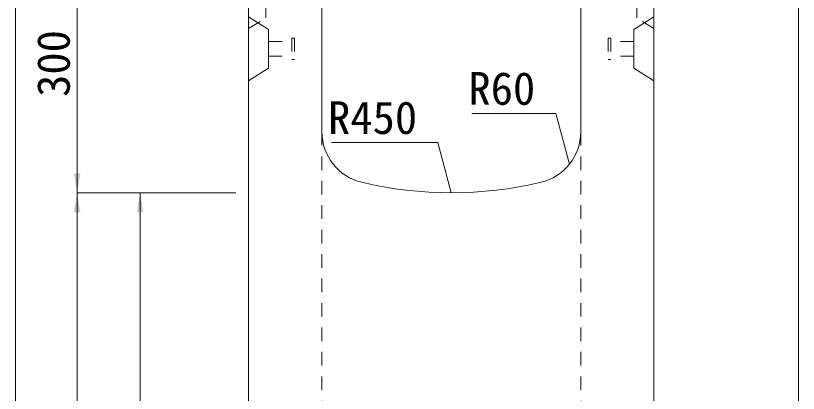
# Model space of a CAD drawing. Units: millimetres at full size; details may follow other scales. Extents: x -3301 to 90699, y 107523 to 139162.
# Drawn here: x 24647 to 25555, y 119070 to 119508 of the extents above; entities that cross this region are included whole.
import ezdxf
from ezdxf.enums import TextEntityAlignment as Align

# ---------------------------------------------------------------- set-up
doc = ezdxf.new("R2010")
doc.units = ezdxf.units.MM
doc.header["$LTSCALE"] = 21
doc.linetypes.add('USER1', pattern=[1.35, 0.75, -0.6])
for name, color, linetype, lineweight in [('寸法線', 7, 'Continuous', 9), ('引出線', 4, 'Continuous', 9), ('本体', 2, 'Continuous', 9), ('ｲﾝｻｰﾄ', 3, 'USER1', 5)]:
    doc.layers.add(name, color=color, linetype=linetype, lineweight=lineweight)
doc.styles.add('ＭＳ ゴシック', font='')
doc.styles.get('ＭＳ ゴシック').set_extended_font_data('MS Gothic')

# ---------------------------------------------------------------- blocks, each defined once
blk = doc.blocks.new('filled_arrow')
at = {"color": 0, "linetype": 'Continuous', "lineweight": -2}
blk.add_solid([(7.5, 1.25), (0, 0), (7.5, -1.25)], dxfattribs=at)

msp = doc.modelspace()

# ---------------------------------------------------------------- linework, layer by layer
at = {"layer": '寸法線'}
for p, q in [((24647.2, 118252.64), (24647.2, 119682.64)), ((24718.47, 119602.64), (24718.47, 119302.64)), ((25554.67, 118252.64), (25554.67, 119602.64)), ((24902.31, 119302.64), (24718.47, 119302.64)), ((24718.47, 119302.64), (24718.47, 118252.64)), ((24902.31, 119302.64), (24718.47, 119302.64)), ((24791.54, 118352.64), (24791.54, 119302.64)), ((24902.31, 119302.64), (24791.54, 119302.64))]:
    msp.add_line(p, q, dxfattribs=at)
at = {"layer": '引出線'}
for points in [[(25289.37, 119335.96), (25273.63, 119394.7), (25176.13, 119394.7)], [(25152.31, 119302.64), (25136.71, 119360.85), (25013.22, 119360.85)]]:
    msp.add_lwpolyline(points, dxfattribs=at)
at = {"layer": '本体', "lineweight": 20}
for p, q in [((24917.31, 119602.64), (24917.31, 118252.64)), ((25002.31, 119602.64), (25002.31, 119373.17)), ((25302.31, 119602.64), (25302.31, 119373.17)), ((25387.31, 119602.64), (25387.31, 118252.64))]:
    msp.add_line(p, q, dxfattribs=at)
at = {"layer": '本体', "linetype": 'USER1'}
for p, q in [((24937.31, 119602.64), (24937.31, 119505.64)), ((25367.31, 119602.64), (25367.31, 119505.64)), ((24917.31, 119493.14), (24937.31, 119505.64)), ((25387.31, 119493.14), (25367.31, 119505.64)), ((25002.31, 119373.17), (25002.31, 118352.64)), ((25302.31, 119373.17), (25302.31, 118352.64))]:
    msp.add_line(p, q, dxfattribs=at)
at = {"layer": '本体'}
for p, q in [((24917.31, 119506.64), (24940.51, 119492.14)), ((25387.31, 119506.64), (25364.11, 119492.14)), ((24940.51, 119492.14), (24940.51, 119447.14)), ((25364.11, 119492.14), (25364.11, 119447.14)), ((24917.31, 119432.64), (24940.51, 119447.14)), ((25387.31, 119432.64), (25364.11, 119447.14))]:
    msp.add_line(p, q, dxfattribs=at)
at = {"layer": '本体', "lineweight": 13}
for centre, radius, start, end in [((25062.31, 119373.17), 60, 180, 256.65764), ((25242.31, 119373.17), 60, 283.34236, 0), ((25152.31, 119752.64), 450, 256.65764, 283.34236)]:
    msp.add_arc(centre, radius, start, end, dxfattribs=at)
at = {"layer": 'ｲﾝｻｰﾄ'}
for p, q in [((24940.51, 119478.14), (24967.51, 119478.14)), ((24967.51, 119482.14), (24967.51, 119457.14)), ((24967.51, 119482.14), (24970.51, 119482.14)), ((24970.51, 119482.14), (24970.51, 119457.14)), ((25334.1, 119482.14), (25334.1, 119457.14)), ((25337.1, 119482.14), (25334.1, 119482.14)), ((25337.1, 119482.14), (25337.1, 119457.14)), ((25364.11, 119478.14), (25337.1, 119478.14)), ((24940.51, 119461.14), (24967.51, 119461.14)), ((25364.11, 119461.14), (25337.1, 119461.14)), ((24967.51, 119457.14), (24970.51, 119457.14)), ((25337.1, 119457.14), (25334.1, 119457.14))]:
    msp.add_line(p, q, dxfattribs=at)

# ---------------------------------------------------------------- block references
at = {"layer": '寸法線', "xscale": 3, "yscale": 3}
for p, rotation in [((24718.47, 119302.64), 90), ((24718.47, 119302.64), 270), ((24791.54, 119302.64), 270)]:
    msp.add_blockref('filled_arrow', p, dxfattribs=dict(at, rotation=rotation))
at = {"layer": '引出線', "xscale": 0.0667, "yscale": 0.0667, "rotation": 105}
for p in [(25289.37, 119335.96), (25152.31, 119302.64)]:
    msp.add_blockref('filled_arrow', p, dxfattribs=at)

# ---------------------------------------------------------------- texts
at = {"layer": '寸法線', "style": 'ＭＳ ゴシック'}
msp.add_text('300', height=37.98, rotation=90, dxfattribs=at).set_placement((24690.97, 119452.64), align=Align.MIDDLE_CENTER)
at = {"layer": '引出線', "style": 'ＭＳ ゴシック'}
for s, p in [('R60', (25249.63, 119442.7)), ('R450', (25112.71, 119408.85))]:
    msp.add_text(s, height=37.98, dxfattribs=at).set_placement(p, align=Align.TOP_RIGHT)

doc.saveas('drawing.dxf')
